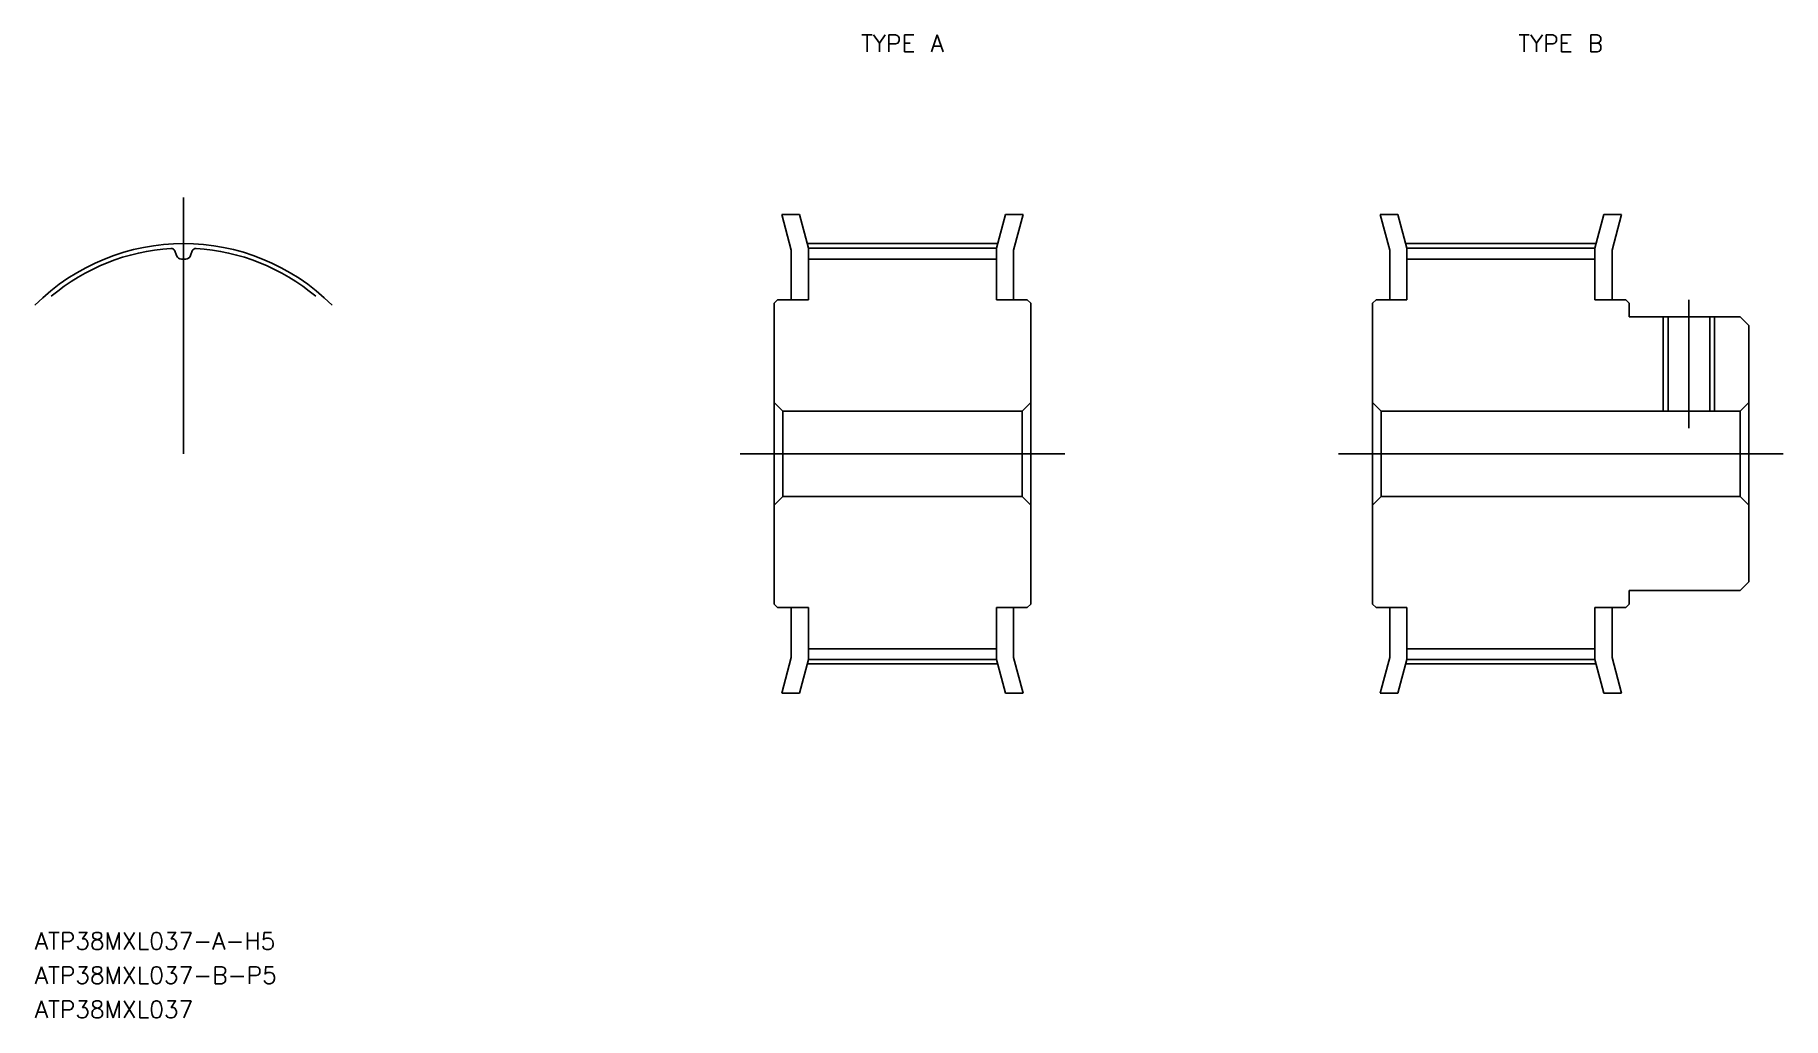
# Model space of a CAD drawing. Extents: x 80 to 182, y 56 to 113.
import ezdxf
from ezdxf.enums import TextEntityAlignment as Align

# ---------------------------------------------------------------- set-up
doc = ezdxf.new("R2010")
doc.units = 0
doc.linetypes.add('CENTER', pattern=[50.8, 31.75, -6.35, 6.35, -6.35])
doc.linetypes.add('DASHED', pattern=[19.05, 12.7, -6.35])
doc.layers.get('0').update_dxf_attribs({"linetype": 'CONTINUOUS'})
doc.layers.add('CENTER', color=1, linetype='CENTER')
doc.styles.add('MISUMI', font='txt.shx')

msp = doc.modelspace()

# ---------------------------------------------------------------- linework, layer by layer
at = {"color": 7, "linetype": 'CONTINUOUS'}
for p, q in [((123.45, 102.91), (124.01, 100.81)), ((123.45, 102.91), (124.49, 102.91)), ((124.49, 102.91), (125.01, 100.94)), ((136.54, 102.91), (136.01, 100.94)), ((137.57, 102.91), (136.54, 102.91)), ((137.57, 102.91), (137.01, 100.81)), ((158.45, 102.91), (159.01, 100.81)), ((158.45, 102.91), (159.49, 102.91)), ((159.49, 102.91), (160.01, 100.94)), ((171.01, 100.94), (171.54, 102.91)), ((171.54, 102.91), (172.57, 102.91)), ((172.01, 100.81), (172.57, 102.91)), ((88.05, 100.5), (87.96, 100.77)), ((88.87, 100.5), (88.97, 100.77)), ((124.01, 100.81), (124.01, 97.91)), ((125.01, 100.94), (136.01, 100.94)), ((125.01, 100.94), (125.01, 97.91)), ((125.01, 100.3), (136.01, 100.3)), ((136.01, 100.94), (136.01, 97.91)), ((137.01, 100.81), (137.01, 97.91)), ((159.01, 100.81), (159.01, 97.91)), ((160.01, 100.94), (171.01, 100.94)), ((160.01, 100.94), (160.01, 97.91)), ((160.01, 100.3), (171.01, 100.3)), ((171.01, 100.94), (171.01, 97.91)), ((172.01, 100.81), (172.01, 97.91)), ((123.01, 97.71), (123.21, 97.91)), ((123.01, 97.71), (123.01, 80.11)), ((123.21, 97.91), (125.01, 97.91)), ((137.81, 97.91), (136.01, 97.91)), ((138.01, 97.71), (137.81, 97.91)), ((138.01, 97.71), (138.01, 80.11)), ((158.01, 97.71), (158.21, 97.91)), ((158.01, 97.71), (158.01, 80.11)), ((158.21, 97.91), (160.01, 97.91)), ((171.01, 97.91), (172.81, 97.91)), ((173.01, 97.71), (172.81, 97.91)), ((173.01, 97.71), (173.01, 96.91)), ((173.01, 96.91), (179.51, 96.91)), ((180.01, 96.41), (179.51, 96.91)), ((180.01, 96.41), (180.01, 81.41)), ((123.01, 93.31), (123.01, 93.31)), ((138.01, 93.31), (138.01, 93.31)), ((158.01, 93.31), (158.01, 93.31)), ((123.01, 91.91), (123.51, 91.41)), ((123.51, 91.41), (137.51, 91.41)), ((123.51, 91.41), (123.51, 86.41)), ((138.01, 91.91), (137.51, 91.41)), ((137.51, 91.41), (137.51, 86.41)), ((158.01, 91.91), (158.51, 91.41)), ((158.51, 91.41), (179.51, 91.41)), ((158.51, 91.41), (158.51, 86.41)), ((179.51, 91.41), (180.01, 91.91)), ((179.51, 91.41), (179.51, 86.41)), ((123.01, 88.91), (123.01, 88.91)), ((138.01, 88.91), (138.01, 88.91)), ((158.01, 88.91), (158.01, 88.91)), ((123.01, 85.91), (123.51, 86.41)), ((123.51, 86.41), (137.51, 86.41)), ((138.01, 85.91), (137.51, 86.41)), ((158.01, 85.91), (158.51, 86.41)), ((158.51, 86.41), (179.51, 86.41)), ((179.51, 86.41), (180.01, 85.91)), ((173.01, 80.91), (179.51, 80.91)), ((173.01, 80.91), (173.01, 80.11)), ((179.51, 80.91), (180.01, 81.41)), ((123.21, 79.91), (123.01, 80.11)), ((123.21, 79.91), (125.01, 79.91)), ((124.01, 77), (124.01, 79.91)), ((125.01, 76.87), (125.01, 79.91)), ((136.01, 76.87), (136.01, 79.91)), ((137.81, 79.91), (136.01, 79.91)), ((137.01, 77), (137.01, 79.91)), ((137.81, 79.91), (138.01, 80.11)), ((158.21, 79.91), (158.01, 80.11)), ((158.21, 79.91), (160.01, 79.91)), ((159.01, 77), (159.01, 79.91)), ((160.01, 76.87), (160.01, 79.91)), ((171.01, 76.87), (171.01, 79.91)), ((171.01, 79.91), (172.81, 79.91)), ((172.01, 77), (172.01, 79.91)), ((172.81, 79.91), (173.01, 80.11)), ((123.45, 74.91), (124.01, 77)), ((124.49, 74.91), (125.01, 76.87)), ((125.01, 77.51), (136.01, 77.51)), ((125.01, 76.87), (136.01, 76.87)), ((136.54, 74.91), (136.01, 76.87)), ((137.57, 74.91), (137.01, 77)), ((158.45, 74.91), (159.01, 77)), ((159.49, 74.91), (160.01, 76.87)), ((160.01, 77.51), (171.01, 77.51)), ((160.01, 76.87), (171.01, 76.87)), ((171.01, 76.87), (171.54, 74.91)), ((172.01, 77), (172.57, 74.91)), ((123.45, 74.91), (124.49, 74.91)), ((137.57, 74.91), (136.54, 74.91)), ((158.45, 74.91), (159.49, 74.91)), ((171.54, 74.91), (172.57, 74.91))]:
    msp.add_line(p, q, dxfattribs=at)
at = {"color": 3, "linetype": 'DASHED'}
for p, q in [((175.01, 96.91), (175.01, 91.41)), ((175.29, 96.91), (175.29, 91.41)), ((177.74, 96.91), (177.74, 91.41)), ((178.01, 96.91), (178.01, 91.41))]:
    msp.add_line(p, q, dxfattribs=at)
at = {"color": 7, "linetype": 'CONTINUOUS'}
for centre, radius, start, end in [((88.46, 88.91), 12.03, 93.5099, 130), ((87.74, 100.69), 0.23, 20, 93.5099), ((88.34, 100.6), 0.3, 200, 270.6197), ((88.46, 88.91), 11.39, 89.3803, 90.6197), ((88.59, 100.6), 0.3, 269.3803, 340), ((89.19, 100.69), 0.23, 86.4901, 160), ((88.46, 88.91), 12.03, 50, 86.4901)]:
    msp.add_arc(centre, radius, start, end, dxfattribs=at)
at = {"layer": 'CENTER', "color": 1, "linetype": 'CENTER'}
for p, q in [((88.46, 88.91), (88.46, 103.89)), ((124.94, 101.2), (136.08, 101.2)), ((159.94, 101.2), (171.08, 101.2)), ((176.51, 97.91), (176.51, 90.41)), ((121.01, 88.91), (140.01, 88.91)), ((156.01, 88.91), (182.01, 88.91)), ((124.94, 76.62), (136.08, 76.62)), ((159.94, 76.62), (171.08, 76.62))]:
    msp.add_line(p, q, dxfattribs=at)
msp.add_arc((88.46, 88.91), 12.29, 45, 135, dxfattribs=at)

# ---------------------------------------------------------------- texts
at = {"color": 7, "linetype": 'CONTINUOUS', "style": 'MISUMI'}
for s, p in [('TYPE A', (130.51, 112.91)), ('TYPE B', (169.01, 112.91))]:
    msp.add_text(s, height=1, dxfattribs=at).set_placement(p, align=Align.MIDDLE_CENTER)
for s, p in [('ATP38MXL037-A-H5', (79.77, 59.91)), ('ATP38MXL037-B-P5', (79.77, 57.91)), ('ATP38MXL037', (79.77, 55.91))]:
    msp.add_text(s, height=1, dxfattribs=at).set_placement(p)

doc.saveas('drawing.dxf')
